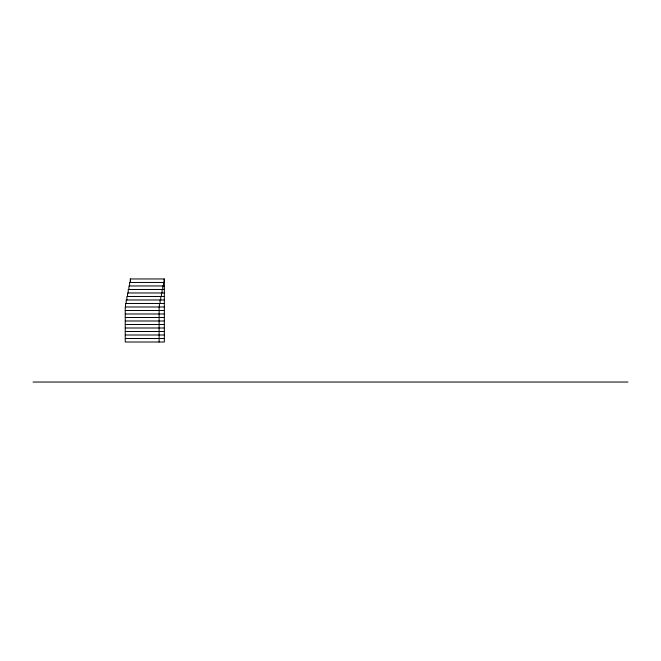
<?xml version="1.0" encoding="UTF-8"?>
<svg xmlns="http://www.w3.org/2000/svg" width="661" height="661" viewBox="0 0 661 661"><rect width="100%" height="100%" fill="white"/><g stroke="black" fill="none" stroke-linecap="round" stroke-linejoin="round"><path stroke-width="0.99" d="M164.341 282.462L129.589 282.462L129.589 285.965M164.341 285.965L128.912 285.965L128.912 289.468M164.341 289.468L128.234 289.468L128.234 292.972M164.341 292.972L127.556 292.972L127.556 296.475M164.341 296.475L126.879 296.475L126.879 299.978M164.341 299.978L126.201 299.978L126.201 303.482M164.341 303.482L125.532 303.482L125.532 306.985M164.341 306.985L125.251 306.985L125.251 342.01L164.341 342.01L164.341 278.959L130.267 278.959L130.267 282.462M125.251 310.488L164.341 310.488M125.251 313.983L164.341 313.983M125.251 317.487L164.341 317.487M125.251 320.99L164.341 320.99M125.251 324.493L164.341 324.493M125.251 327.996L164.341 327.996M125.251 331.5L164.341 331.5M125.251 335.003L164.341 335.003M125.251 338.506L164.341 338.506M33.05 382.041L627.95 382.041M164.135 278.959L164.135 282.462M163.457 282.462L163.457 285.965M162.78 285.965L162.78 289.468M162.102 289.468L162.102 292.972M161.424 292.972L161.424 296.475M160.747 296.475L160.747 299.978M160.069 299.978L160.069 303.482M159.392 303.482L159.392 306.985M159.119 306.985L159.119 342.01M130.473 278.959L130.473 282.462"/></g></svg>
